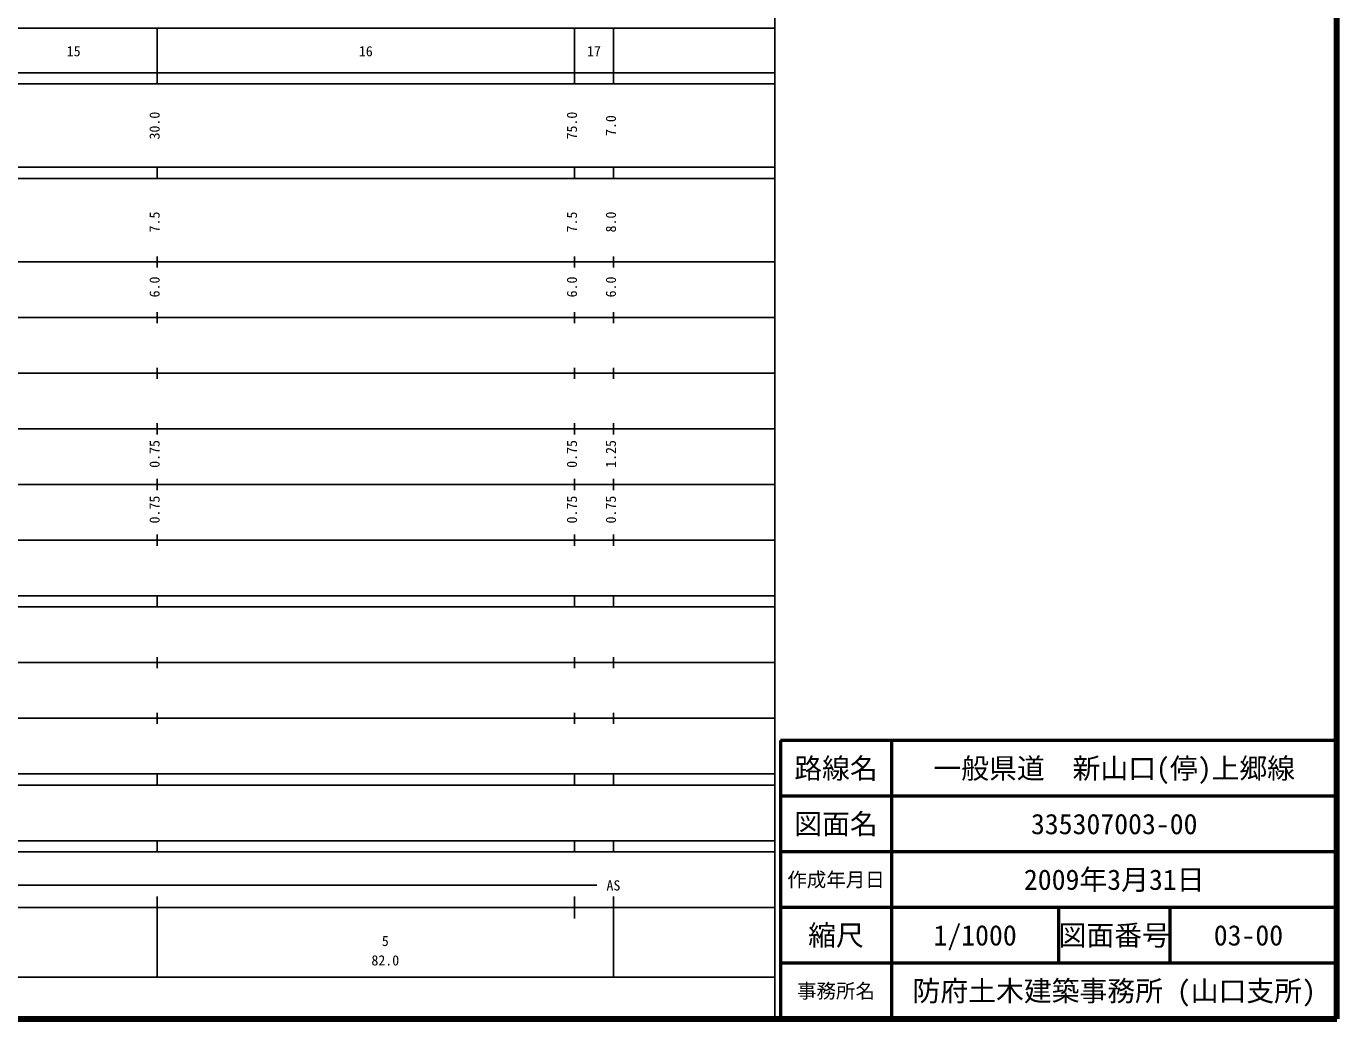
# Model space of a CAD drawing. Units: millimetres on the paper, enlarged 1000 times. Extents: x 40000 to 680000, y 20000 to 380000.
# Drawn here: x 444468 to 680000, y 20000 to 198357 of the extents above; entities that cross this region are included whole.
import ezdxf
from ezdxf.enums import TextEntityAlignment as Align

# ---------------------------------------------------------------- set-up
doc = ezdxf.new("R2010")
doc.units = ezdxf.units.MM
doc.header["$LTSCALE"] = 1000
for name, color, linetype, lineweight in [('M-TTL', 2, 'Continuous', 140), ('M-TTL-BAND', 7, 'Continuous', 25), ('M-TTL-FRAM', 2, 'Continuous', 50), ('M-TTL-LINE', 7, 'Continuous', 50)]:
    doc.layers.add(name, color=color, linetype=linetype, lineweight=lineweight)
doc.layers.add('M-TTL-TXT', color=7, linetype='Continuous')
doc.styles.add('ＭＳ ゴシック', font='')
doc.styles.get('ＭＳ ゴシック').set_extended_font_data('MS Gothic')

msp = doc.modelspace()

# ---------------------------------------------------------------- linework, layer by layer
at = {"layer": 'M-TTL'}
for p, q in [((680000, 20000), (680000, 380000)), ((40000, 20000), (680000, 20000))]:
    msp.add_line(p, q, dxfattribs=at)
at = {"layer": 'M-TTL-BAND'}
for p, q in [((579000, 20000), (579000, 370000)), ((68000, 198000), (579000, 198000)), ((468000, 188000), (468000, 198000)), ((543000, 188000), (543000, 198000)), ((550000, 188000), (550000, 198000)), ((40000, 190000), (579000, 190000)), ((40000, 188000), (579000, 188000)), ((40000, 173000), (579000, 173000)), ((468000, 171000), (468000, 173000)), ((543000, 171000), (543000, 173000)), ((550000, 171000), (550000, 173000)), ((40000, 171000), (579000, 171000)), ((40000, 156000), (579000, 156000)), ((468000, 155000), (468000, 157000)), ((543000, 155000), (543000, 157000)), ((550000, 155000), (550000, 157000)), ((468000, 145000), (468000, 147000)), ((543000, 145000), (543000, 147000)), ((550000, 145000), (550000, 147000)), ((46000, 146000), (579000, 146000)), ((468000, 135000), (468000, 137000)), ((543000, 135000), (543000, 137000)), ((550000, 135000), (550000, 137000)), ((52000, 136000), (579000, 136000)), ((46000, 126000), (579000, 126000)), ((468000, 125000), (468000, 127000)), ((543000, 125000), (543000, 127000)), ((550000, 125000), (550000, 127000)), ((52000, 116000), (579000, 116000)), ((468000, 115000), (468000, 117000)), ((543000, 115000), (543000, 117000)), ((550000, 115000), (550000, 117000)), ((46000, 106000), (579000, 106000)), ((468000, 105000), (468000, 107000)), ((543000, 105000), (543000, 107000)), ((550000, 105000), (550000, 107000)), ((40000, 96000), (579000, 96000)), ((468000, 94000), (468000, 96000)), ((543000, 94000), (543000, 96000)), ((550000, 94000), (550000, 96000)), ((40000, 94000), (579000, 94000)), ((468000, 83000), (468000, 85000)), ((543000, 83000), (543000, 85000)), ((550000, 83000), (550000, 85000)), ((49000, 84000), (579000, 84000)), ((40000, 74000), (579000, 74000)), ((468000, 73000), (468000, 75000)), ((543000, 73000), (543000, 75000)), ((550000, 73000), (550000, 75000)), ((40000, 64000), (579000, 64000)), ((468000, 62000), (468000, 64000)), ((543000, 62000), (543000, 64000)), ((550000, 62000), (550000, 64000)), ((40000, 62000), (579000, 62000)), ((40000, 52000), (579000, 52000)), ((468000, 50000), (468000, 52000)), ((543000, 50000), (543000, 52000)), ((550000, 50000), (550000, 52000)), ((40000, 50000), (579000, 50000)), ((71000, 44000), (547000, 44000)), ((468000, 27500), (468000, 42000)), ((543000, 38000), (543000, 42000)), ((550000, 27500), (550000, 42000)), ((40000, 40000), (579000, 40000)), ((68000, 27500), (579000, 27500))]:
    msp.add_line(p, q, dxfattribs=at)
at = {"layer": 'M-TTL-FRAM'}
for p, q in [((680000, 70000), (580000, 70000)), ((580000, 70000), (580000, 20000))]:
    msp.add_line(p, q, dxfattribs=at)
at = {"layer": 'M-TTL-LINE'}
for p, q in [((600000, 70000), (600000, 20000)), ((680000, 60000), (580000, 60000)), ((680000, 50000), (580000, 50000)), ((680000, 40000), (580000, 40000)), ((630000, 40000), (630000, 30000)), ((650000, 40000), (650000, 30000)), ((680000, 30000), (580000, 30000))]:
    msp.add_line(p, q, dxfattribs=at)

# ---------------------------------------------------------------- texts
at = {"layer": 'M-TTL-BAND', "style": 'ＭＳ ゴシック'}
for s, p in [('15', (453000, 192405)), ('16', (505500, 192405)), ('17', (546500, 192405)), ('AS', (550000, 42500)), ('5', (509000, 32523)), ('82.0', (509000, 29033))]:
    msp.add_text(s, height=1833, dxfattribs=at).set_placement(p, align=Align.BOTTOM_CENTER)
for s, p in [('30.0', (469000, 180500)), ('75.0', (544000, 180500)), ('7.0', (551000, 180500)), ('7.5', (469000, 163174)), ('7.5', (544000, 163174)), ('8.0', (551000, 163174)), ('6.0', (469000, 151500)), ('6.0', (544000, 151500)), ('6.0', (551000, 151500)), ('0.75', (469000, 121500)), ('0.75', (544000, 121500)), ('1.25', (551000, 121500)), ('0.75', (469000, 111500)), ('0.75', (544000, 111500)), ('0.75', (551000, 111500))]:
    msp.add_text(s, height=1833, rotation=90, dxfattribs=at).set_placement(p, align=Align.BOTTOM_CENTER)
at = {"layer": 'M-TTL-TXT', "style": 'ＭＳ ゴシック'}
for s, height, p in [('路線名', 3666, (590000, 65000)), ('一般県道\u3000新山口(停)上郷線', 3666, (640000, 65000)), ('図面名', 3666, (590000, 55000)), ('335307003-00', 3666, (640000, 55000)), ('2009年3月31日', 3666, (640000, 45000)), ('作成年月日', 2566, (590000, 45000)), ('縮尺', 3666, (590000, 35000)), ('1/1000', 3666, (615000, 35000)), ('図面番号', 3666, (640000, 35000)), ('03-00', 3666, (664125, 35000)), ('事務所名', 2566, (590000, 25000)), ('防府土木建築事務所 (山口支所)', 3666, (640000, 25000))]:
    msp.add_text(s, height=height, dxfattribs=at).set_placement(p, align=Align.MIDDLE_CENTER)

doc.saveas('drawing.dxf')
